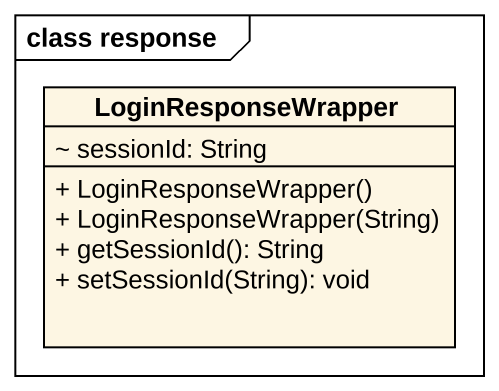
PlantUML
@startuml
mainframe class response
hide circle
hide empty members
skinparam classAttributeIconSize 0
class LoginResponseWrapper {
  ~ sessionId: String
  + LoginResponseWrapper()
  + LoginResponseWrapper(String)
  + getSessionId(): String
  + setSessionId(String): void
}
@enduml
